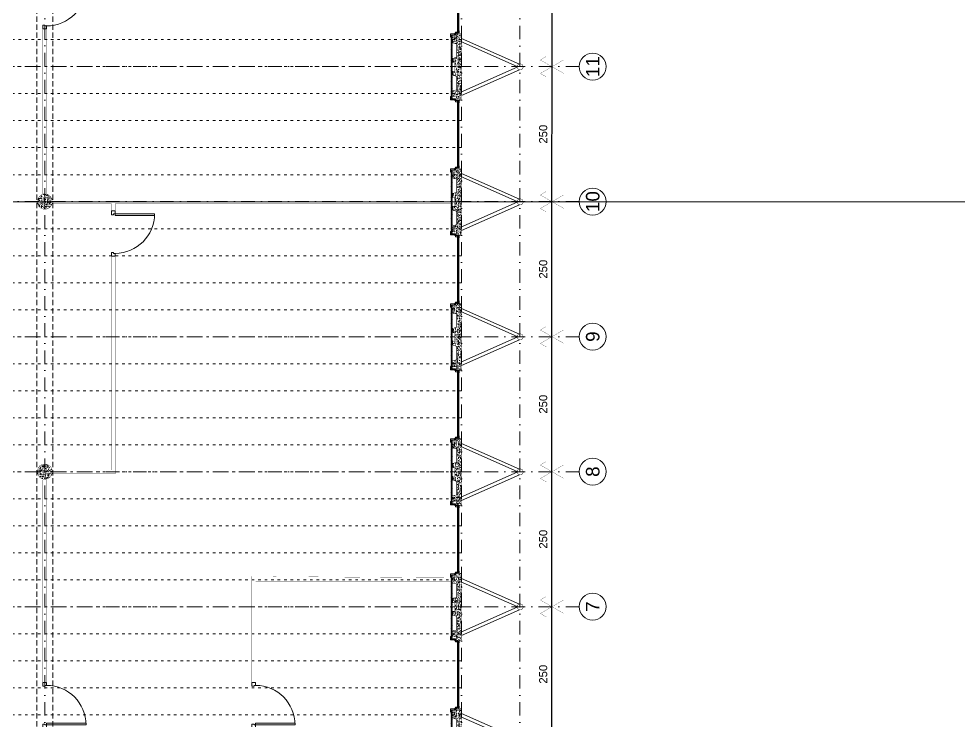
# Model space of a CAD drawing. Header units: millimetres. Extents: x 0 to 111176, y 95213 to 141729.
# Drawn here: x 57199 to 58942, y 110524 to 111824 of the extents above; entities that cross this region are included whole.
import ezdxf
from ezdxf.enums import TextEntityAlignment as Align

# ---------------------------------------------------------------- set-up
doc = ezdxf.new("R2010")
doc.units = ezdxf.units.MM
for name, pattern in [('ACAD_ISO03W100', [30, 12, -18]), ('CONTINU', [0]), ('HIDDEN2', [0.1875, 0.125, -0.0625]), ('TIRETPT2', [0.5, 0.25, -0.125, 0, -0.125])]:
    doc.linetypes.add(name, pattern=pattern)
doc.layers.get('Defpoints').update_dxf_attribs({"lineweight": 9})
doc.layers.add('CDP', color=7, linetype='Continuous', lineweight=9, true_color=0x364259)
doc.layers.add('STR_BOLLARD', color=7, linetype='Continuous', lineweight=9, true_color=0x1c1c1c)
doc.layers.add('Invisible', color=52, linetype='Continuous', lineweight=9, plot=False)
for name, color, linetype, lineweight in [('MEN_Ext', 115, 'Continuous', 9), ('MEN_Int', 153, 'Continuous', 9), ('STR_BOLLARD_Axes', 252, 'Continuous', 9), ('STR_BOLLARD_projeté', 251, 'Continuous', 9)]:
    doc.layers.add(name, color=color, linetype=linetype, lineweight=lineweight)
doc.styles.add('Arial-15', font='arial.ttf', dxfattribs={"height": 15})
doc.styles.add('Arial-20', font='arial.ttf', dxfattribs={"height": 20})
doc.dimstyles.new('Cote-15', dxfattribs={"dimtxt": 15, "dimasz": 15, "dimexe": 1.25, "dimexo": 0.625, "dimgap": 7.5, "dimtad": 1, "dimdec": 0, "dimrnd": 0.025, "dimtxsty": 'Arial-15', "dimblk": 'ARCHTICK', "dimcen": 2.5, "dimse1": 1, "dimse2": 1, "dimazin": 0, "dimtfac": 1, "dimtmove": 1, "dimatfit": 3, "dimfxl": 1, "dimarcsym": 0})

# ---------------------------------------------------------------- blocks, each defined once
blk = doc.blocks.new('Fenetres Ext')
for points in [[(14.09999999846332, 3.400000005214679), (14.09999999846332, 4.400000005214679), (18.09999999846332, 4.400000005214679), (18.09999999846332, 3.400000005214679)], [(14.09999999846332, 1.400000005214679), (139.0999999735504, 1.400000005214679), (139.0999999735504, 3.400000005214679), (14.09999999846332, 3.400000005214679), (14.09999999846332, 1.400000005214679)], [(14.09999999846332, -2.599999994785321), (16.09999999846332, -2.599999994785321), (16.09999999846332, 1.400000005214679), (14.09999999846332, 1.400000005214679)], [(139.0999999735504, 3.400000005214679), (139.0999999735504, 4.400000005214679), (135.0999999735504, 4.400000005214679), (135.0999999735504, 3.400000005214679)], [(139.0999999735504, -2.599999994785321), (137.0999999735504, -2.599999994785321), (137.0999999735504, 1.400000005214679), (139.0999999735504, 1.400000005214679)], [(6.599999998463318, -10.59999999478532), (10.59999999846332, -10.59999999478532), (10.59999999846332, -3.599999994785321), (11.59999999846332, -3.599999994785321), (11.59999999846332, -4.585936534454959), (12.59999999972251, -4.585936534454959), (12.59999999846332, -11.59999999478532), (6.599999998463318, -11.59999999478532)], [(10.59999999846332, -3.599999994785321), (14.09999999846332, -3.599999994785321), (14.09999999846332, -2.599999994785321), (10.59999999846332, -2.599999994785321), (10.59999999846332, -3.599999994785321)], [(142.5999999735504, -3.599999994785321), (139.0999999735504, -3.599999994785321), (139.0999999735504, -2.599999994785321), (142.5999999735504, -2.599999994785321), (142.5999999735504, -3.599999994785321)], [(146.5999999735504, -10.59999999478532), (142.5999999735504, -10.59999999478532), (142.5999999735504, -3.599999994785321), (141.5999999735504, -3.599999994785321), (141.5999999735504, -4.585936534454959), (140.5999999722912, -4.585936534454959), (140.5999999735504, -11.59999999478532), (146.5999999735504, -11.59999999478532)]]:
    blk.add_lwpolyline(points, close=True)
blk.add_lwpolyline([(14.09999999846332, 2.400000005214679), (139.0999999735504, 2.400000005214679)])
blk = doc.blocks.new('PO7C')
blk.add_lwpolyline([(0.8499999999974079, 7.993833010863), (0.8500000000008185, 0.6999999993420261), (5.343281372915953e-11, 0.6999999993914798), (0, 0), (0.7000000000005002, -3.922195901395753e-11), (0.7000000000005002, 0.3999999993617394), (0.5499999995356575, 0.3999999993617394), (0.5500000000381533, 7.99999999936324, -0.4142135623537333), (7.849999999555166, 0.6999999993630581), (7.849999999575061, 0.3999999993617394), (7.699999999110219, 0.3999999993617394), (7.699999999110219, -3.922195901395753e-11), (8.399999999110719, 0), (8.399999999056718, 0.6999999993914798), (7.849999999555166, 0.6999999993630581)], format="xyb")
blk = doc.blocks.new('panneau+contreventement')
at = {"lineweight": 5}
h = blk.add_hatch(dxfattribs=at)
h.set_pattern_fill('AR-CONC', color=252, scale=0.04, angle=360, style=0)
h.set_pattern_definition([(49.99999999999994, (6.955815479159355e-08, 17.59999999470892), (7.287386759840159, -0.6375634215561317), [0.7619999999999998, -8.381999999999998]), (354.9999999999999, (6.955815479159355e-08, 17.59999999470892), (-1.409736856998765, 7.642273809561408), [0.6096, -6.7056233668]), (100.4514446999998, (0.6072803495580956, 17.54686985470835), (5.877649883614139, 7.004710076487798), [0.6476003520000001, -7.123609784]), (46.18419999999995, (6.955815479159355e-08, 19.63199999470817), (10.8431616356852, -1.681693117309098), [1.143, -12.573]), (96.63555760999995, (0.9035960695582617, 19.49185999470865), (9.49616536206013, 9.89704498390885), [0.9714009256, -10.6854243264]), (351.18415117, (6.955815479159355e-08, 19.63199999470817), (9.496165362599092, 9.897044983421296), [0.9143986827999999, -10.0583892768]), (20.99999999999999, (1.016000069557776, 19.12399999471018), (6.064575650765295, -4.090607927483512), [0.7619999999999999, -8.382]), (326, (1.016000069557776, 19.12399999471018), (2.472081133905891, 7.367518644892768), [0.6096, -6.7056]), (71.45144499999996, (1.521381373558143, 18.78311599870722), (8.53665677114865, 3.2769107554362), [0.647600352, -7.123597503999998]), (37.49999999999993, (6.955815479159355e-08, 17.59999999470892), (0.1235441300236765, 3.382201554926124), [0, -6.624319999999999, 0, -6.8072, 0, -6.731]), (7.499999999999964, (6.955815479159355e-08, 17.59999999470892), (2.672786500412234, 4.007222992724778), [0, -3.88112, 0, -6.47192, 0, -2.5654]), (327.4999999999998, (-2.265679930442275, 17.59999999470892), (5.423623806674856, -0.2291497597069439), [0, -2.54, 0, -7.9248, 0, -10.5156]), (317.4999999999999, (-3.281679930441896, 17.59999999470892), (5.925167255440723, 1.017059641333315), [0, -3.302, 0, -5.26288, 0, -7.4676])])
h.paths.add_polyline_path([(8.000000000007276, 16.62599197128293), (8.000000000007276, 12.62599197128293), (-8, 12.62599197128293), (-8, 16.62599197128293), (-15.27348650529757, 16.62599197128293), (-17.5, 9), (-42.54545454565005, 9), (-44.5, 17.59999999831052), (-55.5, 17.59999999831052), (-55.5, 10), (-62.5, 9), (-61.5, 0), (61.5, 0), (62.5, 9), (55.5, 10), (55.5, 17.59999999831052), (44.5, 17.59999999831052), (42.5, 9), (17.50000000000728, 9), (15.72651349470971, 16.62599197128293)])
at = {"layer": 'CDP'}
h = blk.add_hatch(dxfattribs=at)
h.set_pattern_fill('ANSI31', color=256, scale=5)
h.set_pattern_definition([(45, (0, 0), (-0.4419417382415922, 0.4419417382415922), [])])
h.paths.add_polyline_path([(-59, 17.59999999831052), (-59, 19.3999999983098), (58.99999999767169, 19.3999999983098), (58.99999999767169, 17.59999999831052)])
at = {"linetype": 'Continuous', "lineweight": 5, "const_width": 0.8799999952316284}
blk.add_lwpolyline([(8.000000000007276, 16.62599197128293), (8.000000000007276, 12.62599197128293), (-8, 12.62599197128293), (-8, 16.62599197128293), (-15.27348650529757, 16.62599197128293), (-17.5, 9), (-42.54545454565005, 9), (-44.5, 17.59999999831052), (-55.5, 17.59999999831052), (-55.5, 10), (-62.5, 9), (-61.5, 0), (61.5, 0), (62.5, 9), (55.5, 10), (55.5, 17.59999999831052), (44.5, 17.59999999831052), (42.5, 9), (17.50000000000728, 9), (15.72651349470971, 16.62599197128293)], close=True, dxfattribs=at)
for points in [[(-5.29915068641867, -107.0272467950708), (-52.79727948180198, 0.03446815508141299)], [(-0.5113040249361802, -103.0238181007117), (-46.75775930929467, 1.216600178464432)], [(0.5113040249361802, -103.0238181007117), (46.75775930929467, 1.216600178464432)], [(5.29915068641867, -107.0272467950708), (52.79727948180198, 0.03446815508141299)], [(52.79745963354026, 0), (46.20254036645974, 0)]]:
    blk.add_lwpolyline(points)
at = {"const_width": 0.8}
blk.add_lwpolyline([(4.886542232529791, -105.9757763550551, 128.1178204295244), (4.962955946750299, -106.1295426030811, 0.007805315424875689)], format="xyb", close=True, dxfattribs=at)
at = {"layer": 'CDP', "const_width": 0.2}
blk.add_lwpolyline([(-59, 17.59999999831052), (-59, 19.3999999983098), (58.99999999767169, 19.3999999983098), (58.99999999767169, 17.59999999831052), (-59, 17.59999999831052)], close=True, dxfattribs=at)
blk = doc.blocks.new('poteau')
at = {"layer": 'STR_BOLLARD', "lineweight": 5}
h = blk.add_hatch(dxfattribs=at)
h.set_pattern_fill('AR-CONC', color=252, scale=0.04, angle=359.9999999999999, style=0)
h.set_pattern_definition([(49.99999999999999, (-34103.71972945715, -3518.988229174639), (7.287386759840159, -0.6375634215561317), [0.762, -8.382000000000001]), (355, (-34103.71972945715, -3518.988229174639), (-1.409736856998765, 7.642273809561408), [0.6096, -6.7056233668]), (100.4514446999999, (-34103.11244917716, -3519.04135931464), (5.877649883614139, 7.004710076487798), [0.6476003520000001, -7.123609784]), (46.18419999999993, (-34103.71972945715, -3516.956229174639), (10.8431616356852, -1.681693117309098), [1.143, -12.573]), (96.63555760999996, (-34102.81613345716, -3517.096369174639), (9.49616536206013, 9.89704498390885), [0.9714009256, -10.6854243264]), (351.18415117, (-34103.71972945715, -3516.956229174639), (9.496165362599092, 9.897044983421296), [0.9143986828, -10.0583892768]), (21, (-34102.70372945715, -3517.46422917464), (6.064575650765295, -4.090607927483512), [0.762, -8.382000000000001]), (326, (-34102.70372945715, -3517.46422917464), (2.472081133905891, 7.367518644892768), [0.6096, -6.7056]), (71.45144499999996, (-34102.19834815315, -3517.805113170639), (8.53665677114865, 3.2769107554362), [0.6476003520000001, -7.123597503999999]), (37.49999999999994, (-34103.71972945715, -3518.988229174639), (0.1235441300236765, 3.382201554926124), [0, -6.62432, 0, -6.807200000000001, 0, -6.731000000000001]), (7.499999999999974, (-34103.71972945715, -3518.988229174639), (2.672786500412234, 4.007222992724778), [0, -3.88112, 0, -6.47192, 0, -2.5654]), (327.4999999999999, (-34105.98540945715, -3518.988229174639), (5.423623806674856, -0.2291497597069439), [0, -2.54, 0, -7.9248, 0, -10.5156]), (317.4999999999999, (-34107.00140945715, -3518.988229174639), (5.925167255440723, 1.017059641333315), [0, -3.302, 0, -5.26288, 0, -7.4676])])
edge = h.paths.add_edge_path()
edge.add_arc((2.613544936025392e-10, 6.674660824046441e-11), 13.99999999999927, 284.7547730335563, 644.0803509681097)
edge.add_arc((2.613806948659203e-10, 6.66435795437792e-11), 13.99999999999917, 284.0803509681096, 284.7547730335563)
at = {"layer": 'STR_BOLLARD', "lineweight": 5, "const_width": 0.5}
blk.add_lwpolyline([(3.565555101478822, -13.53834616259883, 339.820519298623), (3.405953449982917, -13.57937705112045, 0.002942729891838111)], format="xyb", close=True, dxfattribs=at)
blk = doc.blocks.new('Axe-construction')
at = {"const_width": 0.4}
for points in [[(-18.71420953128381, 10.80465391055782), (-12.47613968752262, 21.60930782111564), (12.47613968752262, -21.60930782111564)], [(18.71420953128381, 10.80465391055782), (12.47613968752262, 21.60930782111564), (-12.47613968752262, -21.60930782111564)]]:
    blk.add_lwpolyline(points, dxfattribs=at)
blk = doc.blocks.new('n°-axe')
at = {"layer": 'STR_BOLLARD_Axes', "linetype": 'CONTINU', "ltscale": 60}
blk.add_circle((0, -25), 25, dxfattribs=at)
at = {"layer": 'STR_BOLLARD_Axes', "style": 'Arial-20'}
blk.add_attdef('AXE', text='', height=25, dxfattribs=at).set_placement((0, -25), align=Align.MIDDLE_CENTER)
blk = doc.blocks.new('*D364')
at = {"layer": 'Defpoints', "color": 0, "transparency": 16777216}
for p in [(58187.21325403179, 111985.7010594543), (58187.21451603624, 111985.7010594396), (58187.21159456261, 111735.7010594997)]:
    blk.add_point(p, dxfattribs=at)
at = {"layer": 'STR_BOLLARD_Axes', "color": 0, "lineweight": -2, "transparency": 16777216}
blk.add_line((58187.21033255816, 111735.7010595144), (58187.21325403179, 111985.7010594543), dxfattribs=at)
at = {"layer": 'STR_BOLLARD_Axes', "color": 0, "lineweight": 5, "transparency": 16777216, "insert": (58170.98905987827, 111860.7011489819), "char_height": 15, "attachment_point": 5, "rotation": 89.99933044756455, "style": 'Arial-15'}
blk.add_mtext('250', dxfattribs=at)
blk = doc.blocks.new('_None')
blk = doc.blocks.new('*D365')
at = {"layer": 'Defpoints', "color": 0, "transparency": 16777216}
for p in [(58187.20811065343, 111735.7010595601), (58187.20937265796, 111735.7010595453), (58187.20645118432, 111485.7010596054)]:
    blk.add_point(p, dxfattribs=at)
at = {"layer": 'STR_BOLLARD_Axes', "color": 0, "lineweight": -2, "transparency": 16777216}
blk.add_line((58187.2051891798, 111485.7010596202), (58187.20811065343, 111735.7010595601), dxfattribs=at)
at = {"layer": 'STR_BOLLARD_Axes', "color": 0, "lineweight": 5, "transparency": 16777216, "insert": (58170.9839165, 111610.7011490877), "char_height": 15, "attachment_point": 5, "rotation": 89.99933044756288, "style": 'Arial-15'}
blk.add_mtext('250', dxfattribs=at)
blk = doc.blocks.new('*D366')
at = {"layer": 'Defpoints', "color": 0, "transparency": 16777216}
for p in [(58187.20296725584, 111485.7010596547), (58187.20422926037, 111485.7010596399), (58187.20130778673, 111235.7010597)]:
    blk.add_point(p, dxfattribs=at)
at = {"layer": 'STR_BOLLARD_Axes', "color": 0, "lineweight": -2, "transparency": 16777216}
blk.add_line((58187.20004578221, 111235.7010597148), (58187.20296725584, 111485.7010596547), dxfattribs=at)
at = {"layer": 'STR_BOLLARD_Axes', "color": 0, "lineweight": 5, "transparency": 16777216, "insert": (58170.97877310241, 111360.7011491823), "char_height": 15, "attachment_point": 5, "rotation": 89.99933044756288, "style": 'Arial-15'}
blk.add_mtext('250', dxfattribs=at)
blk = doc.blocks.new('*D367')
at = {"layer": 'Defpoints', "color": 0, "transparency": 16777216}
for p in [(58187.19782387769, 111235.7010597606), (58187.19908588212, 111235.7010597458), (58187.19616440849, 110985.7010598059)]:
    blk.add_point(p, dxfattribs=at)
at = {"layer": 'STR_BOLLARD_Axes', "color": 0, "lineweight": -2, "transparency": 16777216}
blk.add_line((58187.19490240407, 110985.7010598206), (58187.19782387769, 111235.7010597606), dxfattribs=at)
at = {"layer": 'STR_BOLLARD_Axes', "color": 0, "lineweight": 5, "transparency": 16777216, "insert": (58170.97362972414, 111110.7011492881), "char_height": 15, "attachment_point": 5, "rotation": 89.99933044756455, "style": 'Arial-15'}
blk.add_mtext('250', dxfattribs=at)
blk = doc.blocks.new('*D368')
at = {"layer": 'Defpoints', "color": 0, "transparency": 16777216}
for p in [(58187.19268049943, 110985.7010598663), (58187.19394250386, 110985.7010598516), (58187.19102103023, 110735.7010599117)]:
    blk.add_point(p, dxfattribs=at)
at = {"layer": 'STR_BOLLARD_Axes', "color": 0, "lineweight": -2, "transparency": 16777216}
blk.add_line((58187.1897590258, 110735.7010599265), (58187.19268049943, 110985.7010598663), dxfattribs=at)
at = {"layer": 'STR_BOLLARD_Axes', "color": 0, "lineweight": 5, "transparency": 16777216, "insert": (58170.96848634588, 110860.701149394), "char_height": 15, "attachment_point": 5, "rotation": 89.99933044756455, "style": 'Arial-15'}
blk.add_mtext('250', dxfattribs=at)
blk = doc.blocks.new('*D369')
at = {"layer": 'Defpoints', "color": 0, "transparency": 16777216}
for p in [(58187.18753712117, 110735.7010599722), (58187.18879912559, 110735.7010599574), (58187.18587765197, 110485.7010600175)]:
    blk.add_point(p, dxfattribs=at)
at = {"layer": 'STR_BOLLARD_Axes', "color": 0, "lineweight": -2, "transparency": 16777216}
blk.add_line((58187.18461564754, 110485.7010600323), (58187.18753712117, 110735.7010599722), dxfattribs=at)
at = {"layer": 'STR_BOLLARD_Axes', "color": 0, "lineweight": 5, "transparency": 16777216, "insert": (58170.96334296761, 110610.7011494997), "char_height": 15, "attachment_point": 5, "rotation": 89.99933044756455, "style": 'Arial-15'}
blk.add_mtext('250', dxfattribs=at)

msp = doc.modelspace()

# ---------------------------------------------------------------- linework, layer by layer
at = {"layer": 'CDP', "const_width": 0.5}
for points in [[(57243.9434315619, 111812.6330393065), (57243.94343155911, 111499.8941409059)], [(57250.9434315619, 111812.6330393065), (57250.94343155911, 111499.8941409059)], [(57377.9434315158, 111488.8081887485), (57262.02938366364, 111488.8081887468)], [(57370.94343151813, 111481.8081887484), (57262.02938366364, 111481.8081887468)], [(57370.94343151627, 111481.8081887461), (57370.94343151813, 111461.5393649508)], [(58000.80308939106, 111488.8081887556), (57377.9434315158, 111488.808188756)], [(58000.80308939106, 111481.8081887556), (57377.9434315158, 111481.808188756)], [(57377.94343151627, 111481.808188756), (57377.94343150835, 111468.5393649521)], [(57370.94343154095, 111384.5393649706), (57370.94343153163, 110988.8081887881)], [(57377.94343154048, 111384.5393649701), (57377.94343153186, 110981.8081888003)], [(57370.94343152628, 110988.8081888), (57261.58556714709, 110988.8081887961)], [(57377.94343153186, 110981.8081888003), (57261.58556714733, 110981.8081887962)], [(57243.94343153349, 110970.7222366502), (57243.94343155119, 110588.4975890948)], [(57250.94343153349, 110970.7222366505), (57250.94343155072, 110595.4975890946)], [(58000.80308939106, 110788.8081888104), (57631.18148241294, 110788.8081888064), (57631.18148241317, 110595.497589093)], [(58000.80308939106, 110781.8081888104), (57638.18148241294, 110781.8081888064)], [(57638.18148241294, 110781.8081887481), (57638.18148241317, 110595.497589093)]]:
    msp.add_lwpolyline(points, dxfattribs=at)
at = {"layer": 'Invisible'}
msp.add_lwpolyline([(-0.0005139593704370782, 111485.6868780954), (111175.7772702554, 111485.6868780954)], dxfattribs=at)
msp.add_lwpolyline([(-0.0005139593704370782, 111485.6868780954), (111175.7772702554, 111485.6868780954)], dxfattribs=at)
at = {"layer": 'MEN_Int'}
msp.add_lwpolyline([(57450.88176161898, 111460.0393649812), (57377.94343151207, 111460.0393649557), (57377.94343150835, 111468.5393649521), (57370.94343151021, 111468.539364954), (57370.94343151533, 111461.5393649526), (57374.94343150905, 111461.5393649535), (57374.94343150509, 111463.0393649651), (57450.94343149391, 111463.0393649854, -0.4142135623537402), (57377.94343153629, 111390.0393649676), (57374.94343153722, 111390.0393649656), (57374.94343153536, 111391.5393649682), (57370.94343153722, 111391.5393649735), (57370.94343154095, 111384.5393649706), (57377.94343154048, 111384.5393649701), (57377.94343153629, 111390.0393649676)], format="xyb", dxfattribs=at)
at = {"layer": 'STR_BOLLARD', "linetype": 'HIDDEN2', "ltscale": 80}
for points in [[(57232.52399620151, 109988.8081859174), (57232.80216898685, 117206.6703891748)], [(57262.5239962238, 109988.8081859174), (57262.80216850244, 117206.6572408184)]]:
    msp.add_lwpolyline(points, dxfattribs=at)
at = {"layer": 'STR_BOLLARD_Axes', "linetype": 'TIRETPT2', "ltscale": 100}
for points in [[(57247.70692395439, 109131.277971965), (57247.70692395438, 117376.150967291)], [(58019.71048260501, 109131.2603980209), (58019.70688306889, 117376.150967291)], [(58127.71048260501, 109131.2604451713), (58127.7068830689, 117376.150967291)], [(58237.62171173899, 111735.7000223864), (55817.74983932658, 111735.749807652)], [(58237.62171173898, 111485.7967320011), (55817.74983932657, 111485.8465172667)], [(58237.61142496313, 111235.7000225869), (55817.73955255072, 111235.7498078525)], [(58237.60628158486, 110985.7000226927), (55817.73440917246, 110985.7498079583)], [(58237.6011382066, 110735.7000227985), (55817.72926579419, 110735.7498080641)]]:
    msp.add_lwpolyline(points, dxfattribs=at)
at = {"layer": 'STR_BOLLARD_projeté', "color": 252, "linetype": 'ACAD_ISO03W100', "lineweight": 5, "ltscale": 0.4}
for points in [[(58019.71048260501, 111785.7081884149), (55975.70808282734, 111785.7081884149)], [(58019.71048260501, 111735.7081884149), (55975.70806099845, 111735.7081884149)], [(58019.71048260501, 111685.7081884149), (55975.70803916956, 111685.7081884149)], [(58019.71048260501, 111635.7081884149), (55975.70801734067, 111635.7081884149)], [(58019.71048260501, 111585.7081884149), (55975.70799551178, 111585.7081884149)], [(58019.71048260501, 111535.7081884149), (55975.70797368289, 111535.7081884149)], [(58019.71048260501, 111485.7081884149), (55975.707951854, 111485.7081884149)], [(58019.71048260501, 111435.7081884149), (55975.70793002511, 111435.7081884149)], [(58019.71048260501, 111385.7081884149), (55975.70790819622, 111385.7081884149)], [(58019.71048260501, 111335.7081884149), (55993.7750870954, 111335.7081884149)], [(58019.71048260501, 111285.7081884149), (55975.70786453845, 111285.7081884149)], [(58019.71048260501, 111235.7081884149), (55975.70784270955, 111235.7081884149)], [(58019.71048260501, 111185.7081884149), (55975.70782088066, 111185.7081884149)], [(58019.71048260501, 111135.7081884149), (55975.70779905177, 111135.7081884149)], [(58019.71048260501, 111085.7081884149), (55975.70777722288, 111085.7081884149)], [(58019.71048260501, 111035.7081884149), (55975.707755394, 111035.7081884149)], [(58019.71048260501, 110985.7081884149), (55975.7077335651, 110985.7081884149)], [(58019.71048260501, 110935.7081884149), (55975.70771173621, 110935.7081884149)], [(58019.71048260501, 110885.7081884149), (55975.70768990733, 110885.7081884149)], [(58019.71048260501, 110835.7081884149), (55975.70766807844, 110835.7081884149)], [(58019.71048260501, 110785.7081884149), (55975.70764624955, 110785.7081884149)], [(58019.71048260501, 110735.7081884149), (55975.70762442065, 110735.7081884149)], [(58019.71048260501, 110685.7081884149), (55975.70760259176, 110685.7081884149)], [(58019.71048260501, 110635.7081884149), (55975.70758076288, 110635.7081884149)], [(58019.71048260501, 110585.7081884149), (55975.70755893399, 110585.7081884149)], [(58019.71048260501, 110535.7081884149), (55975.7075371051, 110535.7081884149)]]:
    msp.add_lwpolyline(points, dxfattribs=at)

# ---------------------------------------------------------------- block references
at = {"layer": 'MEN_Ext', "rotation": 270}
for p in [(58010.90702685619, 111936.908189279), (58010.90702685503, 111686.9081893038), (58010.90702685596, 111436.908189331), (58010.90702685456, 111186.9081893559), (58010.90702685363, 110936.9081893808), (58010.90702685247, 110686.9081894057)]:
    msp.add_blockref('Fenetres Ext', p, dxfattribs=at)
at = {"layer": 'MEN_Int', "xscale": 10, "yscale": 10, "zscale": 10, "rotation": 270.0000000200103}
msp.add_blockref('PO7C', (57243.9434315477, 111889.6330392813), dxfattribs=at)
at = {"layer": 'MEN_Int', "extrusion": (0, 0, -1), "xscale": 10, "yscale": 10, "zscale": 10, "rotation": 89.99999997331958}
for p in [(-57243.94343155398, 110511.4975891191), (-57631.18147961414, 110511.4975891114)]:
    msp.add_blockref('PO7C', p, dxfattribs=at)
at = {"layer": 'STR_BOLLARD', "rotation": 90}
for p in [(58019.7070268524, 111735.3081892872), (58019.70702685321, 111485.3081893144), (58019.70702685193, 111235.3081893393), (58019.70702685088, 110985.3081893642), (58019.70702684984, 110735.3081893891), (58019.70702684855, 110485.308189414)]:
    msp.add_blockref('panneau+contreventement', p, dxfattribs=at)
at = {"layer": 'STR_BOLLARD'}
for p in [(57247.67947180152, 111485.7081884149), (57247.67947180152, 110985.7081884149)]:
    msp.add_blockref('poteau', p, dxfattribs=at)
at = {"layer": 'STR_BOLLARD_Axes', "rotation": 90.11948235443874}
for p, values in [((58237.62165738519, 111735.7526706986), {'AXE': '11'}), ((58237.61651400693, 111485.7526708044), {'AXE': '10'}), ((58237.61137060934, 111235.752670899), {'AXE': '9'}), ((58237.60622723107, 110985.7526710048), {'AXE': '8'}), ((58237.6010838528, 110735.7526711106), {'AXE': '7'})]:
    msp.add_blockref('n°-axe', p, dxfattribs=at).add_auto_attribs(values)
at = {"layer": 'STR_BOLLARD_Axes', "linetype": 'CONTINU', "ltscale": 60, "rotation": 90.11937587662973}
for p in [(58187.21033255808, 111735.7010595144), (58187.20518917982, 111485.7010596202), (58187.20004578223, 111235.7010597148), (58187.19490240396, 110985.7010598206), (58187.18975902569, 110735.7010599264)]:
    msp.add_blockref('Axe-construction', p, dxfattribs=at)

# ---------------------------------------------------------------- dimensions: what is measured, and where the dimension line sits
at = {"layer": 'STR_BOLLARD_Axes', "lineweight": 5}
for base, p1, p2, angle, picture, middle in [((58187.21325403179, 111985.7010594543), (58187.2115945626, 111735.7010594996), (58187.21451603623, 111985.7010594395), 89.99933044756455, '*D364', (58178.64765469357, 111860.7010594843)), ((58187.20811065343, 111735.7010595601), (58187.20645118433, 111485.7010596055), (58187.20937265796, 111735.7010595453), 89.99933044756288, '*D365', (58178.6425113153, 111610.7010595902)), ((58187.20296725584, 111485.7010596547), (58187.20130778674, 111235.7010597), (58187.20422926037, 111485.7010596399), 89.99933044756288, '*D366', (58178.63736791771, 111360.7010596848)), ((58187.19782387769, 111235.7010597606), (58187.19616440847, 110985.7010598059), (58187.1990858821, 111235.7010597458), 89.99933044756455, '*D367', (58178.63222453944, 111110.7010597906)), ((58187.19268049943, 110985.7010598663), (58187.19102103021, 110735.7010599117), (58187.19394250384, 110985.7010598516), 89.99933044756288, '*D368', (58178.62708116118, 110860.7010598964)), ((58187.18753712117, 110735.7010599722), (58187.18587765194, 110485.7010600175), (58187.18879912557, 110735.7010599574), 89.99933044756288, '*D369', (58178.62193778291, 110610.7010600022))]:
    dim = msp.add_linear_dim(base=base, p1=p1, p2=p2, angle=angle, dimstyle='Cote-15', override={"dimgap": 0, "dimblk1": 'None', "dimblk2": 'None', "dimsah": 1}, dxfattribs=at)
    dim.commit()
    dim.dimension.update_dxf_attribs({"geometry": picture, "text_midpoint": middle, "dimtype": 161})

doc.saveas('drawing.dxf')
